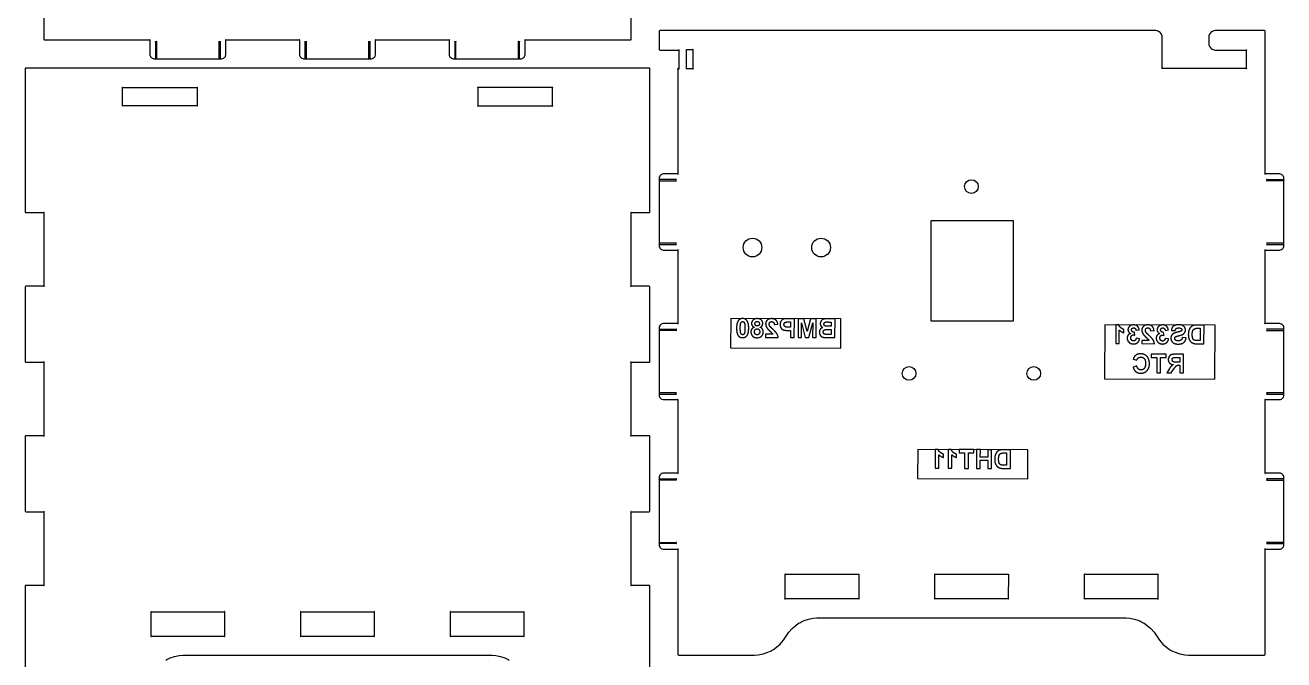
# Model space of a CAD drawing. Header units: millimetres. Extents: x 10 to 212, y 10 to 409.
# Drawn here: x 10 to 211.9, y 111 to 212.8 of the extents above; entities that cross this region are included whole.
import ezdxf

# ---------------------------------------------------------------- set-up
doc = ezdxf.new("R2010")
doc.units = ezdxf.units.MM
doc.layers.get('0').update_dxf_attribs({"linetype": 'CONTINUOUS'})

msp = doc.modelspace()

# ---------------------------------------------------------------- linework, layer by layer
for p, q in [((133.39, 165.67), (132.42, 165.67)), ((133.38, 162.67), (133.39, 165.67)), ((134.9, 165.66), (133.99, 165.67)), ((133.99, 165.67), (133.99, 162.67)), ((135.44, 163.62), (134.9, 165.66)), ((135.98, 165.66), (135.44, 163.62)), ((136.89, 165.66), (135.98, 165.66)), ((136.88, 162.66), (136.89, 165.66)), ((139.91, 165.65), (138.71, 165.65)), ((139.9, 162.65), (139.91, 165.65)), ((130.15, 164.74), (130.73, 164.8)), ((132.39, 163.8), (132.78, 163.8)), ((132.78, 164.31), (132.45, 164.31)), ((132.49, 165.16), (132.78, 165.16)), ((132.78, 165.16), (132.78, 164.31)), ((132.78, 163.8), (132.78, 162.67)), ((134.55, 162.66), (134.55, 165.03)), ((134.55, 165.03), (135.14, 162.66)), ((135.73, 162.66), (136.33, 165.02)), ((136.33, 165.02), (136.32, 162.66)), ((138.81, 163.96), (139.3, 163.96)), ((139.3, 164.46), (138.9, 164.46)), ((138.95, 165.15), (139.3, 165.15)), ((139.3, 165.15), (139.3, 164.46)), ((139.3, 163.96), (139.3, 163.16)), ((184.94, 164.7), (184.93, 161.69)), ((185.41, 164.7), (184.94, 164.7)), ((185.51, 161.69), (185.51, 163.85)), ((186.26, 163.41), (186.26, 163.94)), ((188.19, 163.82), (188.72, 163.91)), ((190.5, 163.74), (191.08, 163.8)), ((192.85, 163.81), (193.38, 163.89)), ((193.87, 163.81), (194.48, 163.78)), ((199.1, 164.65), (197.99, 164.65)), ((198.22, 164.15), (198.5, 164.15)), ((198.5, 164.15), (198.49, 162.16)), ((199.09, 161.65), (199.1, 164.65)), ((128.78, 163.21), (128.77, 162.68)), ((128.77, 162.68), (130.79, 162.67)), ((129.92, 163.21), (128.78, 163.21)), ((132.78, 162.67), (133.38, 162.67)), ((133.99, 162.67), (134.55, 162.66)), ((135.14, 162.66), (135.73, 162.66)), ((136.32, 162.66), (136.88, 162.66)), ((139.3, 163.16), (138.73, 163.16)), ((138.88, 162.65), (139.9, 162.65)), ((184.93, 161.69), (185.51, 161.69)), ((188.02, 163.03), (187.96, 163.5)), ((188.76, 162.47), (188.2, 162.54)), ((189.13, 162.21), (189.12, 161.68)), ((189.12, 161.68), (191.14, 161.67)), ((190.27, 162.21), (189.13, 162.21)), ((192.68, 163.02), (192.62, 163.49)), ((193.42, 162.46), (192.86, 162.53)), ((196.22, 162.63), (195.63, 162.69)), ((197.95, 161.65), (199.09, 161.65)), ((198.49, 162.16), (198.04, 162.16)), ((193.01, 159.98), (190.63, 159.99)), ((190.63, 159.99), (190.63, 159.48)), ((193.01, 159.48), (193.01, 159.98)), ((195.82, 159.98), (194.55, 159.98)), ((195.81, 156.98), (195.82, 159.98)), ((188.31, 158.1), (187.72, 157.91)), ((187.74, 159.17), (188.33, 159.03)), ((190.63, 159.48), (191.51, 159.48)), ((191.51, 159.48), (191.51, 156.99)), ((192.11, 156.99), (192.12, 159.48)), ((192.12, 159.48), (193.01, 159.48)), ((193.48, 157.57), (193.12, 156.98)), ((193.84, 156.98), (194.28, 157.63)), ((194.74, 159.47), (195.21, 159.47)), ((195.21, 158.71), (194.76, 158.71)), ((195.09, 158.23), (195.21, 158.23)), ((195.21, 159.47), (195.21, 158.71)), ((195.21, 158.23), (195.21, 156.98)), ((191.51, 156.99), (192.11, 156.99)), ((193.12, 156.98), (193.84, 156.98)), ((195.21, 156.98), (195.81, 156.98)), ((155.98, 144.7), (155.97, 141.69)), ((156.45, 144.7), (155.98, 144.7)), ((156.55, 141.68), (156.55, 143.85)), ((157.3, 143.41), (157.3, 143.94)), ((158.08, 144.69), (158.07, 141.68)), ((158.55, 144.69), (158.08, 144.69)), ((158.65, 141.68), (158.65, 143.85)), ((159.4, 143.41), (159.4, 143.93)), ((162.2, 144.67), (159.82, 144.68)), ((159.82, 144.68), (159.82, 144.17)), ((159.82, 144.17), (160.7, 144.17)), ((160.7, 144.17), (160.7, 141.67)), ((161.3, 141.67), (161.31, 144.16)), ((161.31, 144.16), (162.2, 144.16)), ((162.2, 144.16), (162.2, 144.67)), ((162.61, 144.67), (162.6, 141.67)), ((163.22, 144.67), (162.61, 144.67)), ((163.21, 143.49), (163.22, 144.67)), ((164.4, 143.48), (163.21, 143.49)), ((165.01, 144.66), (164.4, 144.66)), ((164.4, 144.66), (164.4, 143.48)), ((165, 141.66), (165.01, 144.66)), ((168.04, 144.66), (166.93, 144.66)), ((167.16, 144.15), (167.43, 144.15)), ((167.43, 144.15), (167.43, 142.16)), ((168.03, 141.66), (168.04, 144.66)), ((155.97, 141.69), (156.55, 141.68)), ((158.07, 141.68), (158.65, 141.68)), ((160.7, 141.67), (161.3, 141.67)), ((162.6, 141.67), (163.21, 141.67)), ((163.21, 141.67), (163.21, 142.98)), ((163.21, 142.98), (164.4, 142.98)), ((164.4, 142.98), (164.4, 141.66)), ((164.4, 141.66), (165, 141.66)), ((166.89, 141.66), (168.03, 141.66)), ((167.43, 142.16), (166.98, 142.16))]:
    msp.add_line(p, q)
for points in [[(13, 227.4), (13, 210.5), (13, 210.48), (13.03, 210.43), (13.08, 210.4), (13.1, 210.4), (30, 210.4), (30.01, 210.4), (30.04, 210.41), (30.04, 210.44), (30.01, 210.44), (30, 210.41), (30, 210.4), (30, 208.1), (30, 208.06), (30.02, 207.92), (30.08, 207.78), (30.09, 207.75), (30.11, 207.72), (30.21, 207.61), (30.32, 207.51), (30.35, 207.49), (30.38, 207.48), (30.52, 207.43), (30.65, 207.4), (30.7, 207.4), (31, 207.4), (41.2, 207.4), (41.18, 207.4), (41.13, 207.43), (41.1, 207.48), (41.1, 207.5), (41.1, 210.2), (41.1, 210.19), (41.11, 210.15), (41.11, 210.15), (41.12, 210.15), (41.15, 210.12), (41.15, 210.11), (41.15, 210.11), (41.19, 210.1), (41.2, 210.1), (41.21, 210.1), (41.25, 210.11), (41.25, 210.11), (41.25, 210.12), (41.28, 210.15), (41.29, 210.15), (41.29, 210.15), (41.3, 210.19), (41.3, 210.2), (41.3, 207.5), (41.3, 207.48), (41.27, 207.43), (41.22, 207.4), (41.2, 207.4), (41.5, 207.4), (41.54, 207.4), (41.68, 207.43), (41.82, 207.48), (41.85, 207.49), (41.88, 207.51), (41.99, 207.61), (42.09, 207.72), (42.11, 207.75), (42.12, 207.78), (42.2, 208.02), (42.2, 208.1), (42.2, 210.4), (54, 210.4), (54, 210.41), (54.01, 210.44), (54.04, 210.44), (54.04, 210.41), (54.01, 210.4), (54, 210.4), (54, 208.1), (54, 208.06), (54.02, 207.92), (54.08, 207.78), (54.09, 207.75), (54.11, 207.72), (54.21, 207.61), (54.32, 207.51), (54.35, 207.49), (54.38, 207.48), (54.52, 207.43), (54.65, 207.4), (54.7, 207.4), (55, 207.4), (54.98, 207.4), (54.93, 207.43), (54.9, 207.48), (54.9, 207.5), (54.9, 210.2), (54.9, 210.19), (54.91, 210.15), (54.91, 210.15), (54.91, 210.15), (54.95, 210.12), (54.95, 210.11), (54.95, 210.11), (54.99, 210.1), (55, 210.1), (55.01, 210.1), (55.05, 210.11), (55.05, 210.11), (55.05, 210.12), (55.08, 210.15), (55.09, 210.15), (55.09, 210.15), (55.1, 210.19), (55.1, 210.2), (55.1, 207.5), (55.1, 207.48), (55.07, 207.43), (55.02, 207.4), (55, 207.4), (65.2, 207.4), (65.18, 207.4), (65.13, 207.43), (65.1, 207.48), (65.1, 207.5), (65.1, 210.2), (65.1, 210.19), (65.11, 210.15), (65.11, 210.15), (65.11, 210.15), (65.15, 210.12), (65.15, 210.11), (65.15, 210.11), (65.19, 210.1), (65.2, 210.1), (65.21, 210.1), (65.25, 210.11), (65.25, 210.11), (65.25, 210.12), (65.28, 210.15), (65.29, 210.15), (65.29, 210.15), (65.3, 210.19), (65.3, 210.2), (65.3, 207.5), (65.3, 207.48), (65.27, 207.43), (65.22, 207.4), (65.2, 207.4), (65.5, 207.4), (65.59, 207.4), (65.82, 207.48), (65.85, 207.49), (65.88, 207.51), (65.99, 207.61), (66.09, 207.72), (66.11, 207.75), (66.12, 207.78), (66.2, 208.02), (66.2, 208.1), (66.2, 210.4), (78, 210.4), (78, 210.41), (78.01, 210.44), (78.04, 210.44), (78.04, 210.41), (78.01, 210.4), (78, 210.4), (78, 208.1), (78, 208.06), (78.02, 207.92), (78.08, 207.78), (78.09, 207.75), (78.11, 207.72), (78.21, 207.61), (78.32, 207.51), (78.35, 207.49), (78.38, 207.48), (78.52, 207.43), (78.65, 207.4), (78.7, 207.4), (79, 207.4), (79.02, 207.4), (79.07, 207.43), (79.1, 207.48), (79.1, 207.5), (79.1, 210.2), (79.1, 210.19), (79.09, 210.15), (79.09, 210.15), (79.08, 210.15), (79.05, 210.12), (79.05, 210.11), (79.05, 210.11), (79.01, 210.1), (79, 210.1), (78.99, 210.1), (78.95, 210.11), (78.95, 210.11), (78.95, 210.12), (78.91, 210.15), (78.91, 210.15), (78.91, 210.15), (78.9, 210.19), (78.9, 210.2), (78.9, 207.5), (78.9, 207.48), (78.93, 207.43), (78.98, 207.4), (79, 207.4), (89.2, 207.4), (89.5, 207.4), (89.59, 207.4), (89.82, 207.48), (89.85, 207.49), (89.88, 207.51), (89.99, 207.61), (90.09, 207.72), (90.11, 207.75), (90.12, 207.78), (90.2, 208.02), (90.2, 208.1), (90.2, 210.4), (90.19, 210.4), (90.16, 210.41), (90.16, 210.44), (90.18, 210.44), (90.2, 210.41), (90.2, 210.4), (107.1, 210.4), (107.12, 210.4), (107.17, 210.43), (107.2, 210.48), (107.2, 210.5), (107.2, 227.4)], [(110.2, 105.8), (110.2, 122.8), (110.2, 122.82), (110.17, 122.87), (110.12, 122.9), (110.1, 122.9), (107.2, 122.9), (107.2, 134.7), (107.2, 134.71), (107.19, 134.74), (107.16, 134.74), (107.16, 134.72), (107.19, 134.7), (107.2, 134.7), (110.1, 134.7), (110.12, 134.7), (110.17, 134.73), (110.2, 134.78), (110.2, 134.8), (110.2, 146.8), (110.2, 146.82), (110.17, 146.87), (110.12, 146.9), (110.1, 146.9), (107.2, 146.9), (107.2, 146.89), (107.19, 146.86), (107.16, 146.86), (107.16, 146.89), (107.19, 146.9), (107.2, 146.9), (107.2, 158.7), (107.19, 158.7), (107.16, 158.72), (107.16, 158.74), (107.19, 158.74), (107.2, 158.71), (107.2, 158.7), (110.1, 158.7), (110.12, 158.7), (110.17, 158.73), (110.2, 158.78), (110.2, 158.8), (110.2, 170.8), (110.2, 170.82), (110.17, 170.87), (110.12, 170.9), (110.1, 170.9), (107.2, 170.9), (107.2, 170.89), (107.19, 170.86), (107.16, 170.86), (107.16, 170.89), (107.19, 170.9), (107.2, 170.9), (107.2, 182.7), (110.1, 182.7), (110.12, 182.7), (110.17, 182.73), (110.2, 182.78), (110.2, 182.8), (110.2, 199.8), (110.2, 205.8), (110.2, 205.82), (110.17, 205.87), (110.12, 205.9), (110.1, 205.9), (107.1, 205.9), (70.1, 205.9), (50.1, 205.9), (13.1, 205.9), (10.1, 205.9), (10.08, 205.9), (10.03, 205.87), (10, 205.82), (10, 205.8), (10, 199.8), (10, 182.8), (10, 182.78), (10.03, 182.73), (10.08, 182.7), (10.1, 182.7), (13, 182.7), (13, 182.71), (13.01, 182.74), (13.04, 182.74), (13.04, 182.72), (13.01, 182.7), (13, 182.7), (13, 170.9), (13.01, 170.9), (13.04, 170.89), (13.04, 170.86), (13.01, 170.86), (13, 170.89), (13, 170.9), (10.1, 170.9), (10.08, 170.9), (10.03, 170.87), (10, 170.82), (10, 170.8), (10, 158.8), (10, 158.78), (10.03, 158.73), (10.08, 158.7), (10.1, 158.7), (13, 158.7), (13, 146.9), (10.1, 146.9), (10.08, 146.9), (10.03, 146.87), (10, 146.82), (10, 146.8), (10, 134.8), (10, 134.78), (10.03, 134.73), (10.08, 134.7), (10.1, 134.7), (13, 134.7), (13, 134.71), (13.01, 134.74), (13.04, 134.74), (13.04, 134.72), (13.01, 134.7), (13, 134.7), (13, 122.9), (13.01, 122.9), (13.04, 122.89), (13.04, 122.86), (13.01, 122.86), (13, 122.89), (13, 122.9), (10.1, 122.9), (10.08, 122.9), (10.03, 122.87), (10, 122.82), (10, 122.8), (10, 105.8)], [(32.54, 110.91), (32.71, 111.01), (33.24, 111.25), (33.96, 111.5), (34.72, 111.65), (35.3, 111.7), (35.49, 111.7), (84.71, 111.7), (84.9, 111.7), (85.48, 111.65), (86.23, 111.5), (86.96, 111.25), (87.49, 111.01), (87.66, 110.91)]]:
    msp.add_lwpolyline(points)
for points in [[(31.1, 207.48), (31.1, 207.5), (31.1, 210.2), (31.1, 210.19), (31.09, 210.15), (31.09, 210.15), (31.08, 210.15), (31.05, 210.12), (31.05, 210.11), (31.05, 210.11), (31.01, 210.1), (31, 210.1), (30.99, 210.1), (30.95, 210.11), (30.95, 210.11), (30.95, 210.12), (30.91, 210.15), (30.91, 210.15), (30.91, 210.15), (30.9, 210.19), (30.9, 210.2), (30.9, 207.5), (30.9, 207.48), (30.93, 207.43), (30.98, 207.4), (31, 207.4), (31.02, 207.4), (31.07, 207.43)], [(42.16, 210.44), (42.16, 210.41), (42.19, 210.4), (42.2, 210.4), (42.2, 210.41), (42.18, 210.44)], [(66.18, 210.44), (66.16, 210.44), (66.16, 210.41), (66.19, 210.4), (66.2, 210.4), (66.2, 210.41)], [(89.3, 210.2), (89.3, 210.19), (89.29, 210.15), (89.29, 210.15), (89.28, 210.15), (89.25, 210.12), (89.25, 210.11), (89.25, 210.11), (89.21, 210.1), (89.2, 210.1), (89.19, 210.1), (89.15, 210.11), (89.15, 210.11), (89.15, 210.12), (89.11, 210.15), (89.11, 210.15), (89.11, 210.15), (89.1, 210.19), (89.1, 210.2), (89.1, 207.5), (89.1, 207.48), (89.13, 207.43), (89.18, 207.4), (89.2, 207.4), (89.22, 207.4), (89.27, 207.43), (89.3, 207.48), (89.3, 207.5)], [(127.6, 111.75), (128.38, 111.91), (129.13, 112.16), (129.68, 112.42), (129.85, 112.52), (130.02, 112.62), (130.51, 112.96), (131.11, 113.49), (131.64, 114.09), (131.98, 114.58), (132.08, 114.75), (132.18, 114.92), (132.51, 115.39), (133.02, 115.97), (133.6, 116.48), (134.07, 116.81), (134.24, 116.91), (134.41, 117.01), (134.94, 117.25), (135.66, 117.5), (136.42, 117.65), (137, 117.7), (137.19, 117.7), (186.41, 117.7), (186.6, 117.7), (187.18, 117.65), (187.93, 117.5), (188.66, 117.25), (189.19, 117.01), (189.36, 116.91), (189.52, 116.81), (190, 116.48), (190.58, 115.97), (191.09, 115.39), (191.42, 114.92), (191.52, 114.75), (191.62, 114.58), (191.96, 114.09), (192.49, 113.49), (193.09, 112.96), (193.58, 112.62), (193.75, 112.52), (193.92, 112.42), (194.47, 112.16), (195.22, 111.91), (196, 111.75), (196.6, 111.7), (196.8, 111.7), (208.8, 111.7), (208.82, 111.7), (208.87, 111.73), (208.9, 111.78), (208.9, 111.8), (208.9, 128.7), (208.9, 128.71), (208.88, 128.74), (208.86, 128.74), (208.86, 128.72), (208.89, 128.7), (208.9, 128.7), (211.2, 128.7), (211.24, 128.7), (211.38, 128.72), (211.52, 128.78), (211.55, 128.79), (211.58, 128.81), (211.69, 128.91), (211.79, 129.02), (211.81, 129.05), (211.82, 129.08), (211.9, 129.32), (211.9, 129.4), (211.9, 129.7), (211.9, 139.9), (211.9, 140.2), (211.9, 140.25), (211.88, 140.38), (211.82, 140.52), (211.81, 140.55), (211.79, 140.58), (211.69, 140.69), (211.58, 140.79), (211.55, 140.81), (211.52, 140.82), (211.38, 140.88), (211.24, 140.9), (211.2, 140.9), (208.9, 140.9), (208.89, 140.9), (208.86, 140.89), (208.86, 140.86), (208.88, 140.86), (208.9, 140.89), (208.9, 140.9), (208.9, 152.7), (208.89, 152.7), (208.86, 152.72), (208.86, 152.74), (208.88, 152.74), (208.9, 152.71), (208.9, 152.7), (211.2, 152.7), (211.24, 152.7), (211.38, 152.73), (211.52, 152.78), (211.55, 152.79), (211.58, 152.81), (211.69, 152.91), (211.79, 153.02), (211.81, 153.05), (211.82, 153.08), (211.9, 153.32), (211.9, 153.4), (211.9, 153.7), (211.9, 153.72), (211.87, 153.77), (211.82, 153.8), (211.8, 153.8), (209.1, 153.8), (209.11, 153.8), (209.15, 153.79), (209.15, 153.79), (209.15, 153.78), (209.18, 153.75), (209.19, 153.75), (209.19, 153.75), (209.2, 153.71), (209.2, 153.7), (209.2, 153.69), (209.19, 153.65), (209.19, 153.65), (209.18, 153.65), (209.15, 153.62), (209.15, 153.61), (209.15, 153.61), (209.11, 153.6), (209.1, 153.6), (211.8, 153.6), (211.82, 153.6), (211.87, 153.63), (211.9, 153.68), (211.9, 153.7), (211.9, 163.9), (211.9, 164.2), (211.9, 164.25), (211.88, 164.38), (211.82, 164.52), (211.81, 164.55), (211.79, 164.58), (211.69, 164.69), (211.58, 164.79), (211.55, 164.81), (211.52, 164.82), (211.38, 164.88), (211.24, 164.9), (211.2, 164.9), (208.9, 164.9), (208.9, 164.89), (208.88, 164.86), (208.86, 164.86), (208.86, 164.89), (208.89, 164.9), (208.9, 164.9), (208.9, 176.7), (208.9, 176.71), (208.88, 176.74), (208.86, 176.74), (208.86, 176.72), (208.89, 176.7), (208.9, 176.7), (211.2, 176.7), (211.24, 176.7), (211.38, 176.72), (211.52, 176.78), (211.55, 176.79), (211.58, 176.81), (211.69, 176.91), (211.79, 177.02), (211.81, 177.05), (211.82, 177.08), (211.88, 177.22), (211.9, 177.36), (211.9, 177.4), (211.9, 177.7), (211.9, 187.9), (211.9, 187.88), (211.87, 187.83), (211.82, 187.8), (211.8, 187.8), (209.1, 187.8), (209.11, 187.8), (209.15, 187.81), (209.15, 187.81), (209.15, 187.82), (209.18, 187.85), (209.19, 187.85), (209.19, 187.85), (209.2, 187.89), (209.2, 187.9), (209.2, 187.91), (209.19, 187.95), (209.19, 187.95), (209.18, 187.96), (209.15, 187.99), (209.15, 187.99), (209.15, 187.99), (209.11, 188), (209.1, 188), (211.8, 188), (211.82, 188), (211.87, 187.97), (211.9, 187.92), (211.9, 187.9), (211.9, 188.2), (211.9, 188.25), (211.88, 188.38), (211.82, 188.52), (211.81, 188.55), (211.79, 188.58), (211.69, 188.69), (211.58, 188.79), (211.55, 188.81), (211.52, 188.82), (211.38, 188.88), (211.24, 188.9), (211.2, 188.9), (208.9, 188.9), (208.89, 188.9), (208.86, 188.89), (208.86, 188.86), (208.88, 188.86), (208.9, 188.89), (208.9, 188.9), (208.9, 205.8), (208.9, 211.8), (208.9, 211.82), (208.87, 211.87), (208.82, 211.9), (208.8, 211.9), (200.95, 211.9), (200.88, 211.9), (200.67, 211.86), (200.44, 211.78), (200.4, 211.75), (200.36, 211.73), (200.17, 211.58), (200.02, 211.39), (200, 211.35), (199.97, 211.31), (199.89, 211.09), (199.85, 210.87), (199.85, 210.8), (199.85, 209.88), (199.85, 209.81), (199.89, 209.59), (199.97, 209.37), (200, 209.33), (200.02, 209.28), (200.17, 209.1), (200.36, 208.95), (200.4, 208.92), (200.44, 208.9), (200.67, 208.81), (200.88, 208.78), (200.95, 208.78), (205.85, 208.78), (205.85, 208.79), (205.86, 208.82), (205.89, 208.81), (205.89, 208.79), (205.86, 208.78), (205.85, 208.78), (205.85, 205.82), (205.86, 205.82), (205.89, 205.81), (205.89, 205.79), (205.86, 205.78), (205.85, 205.82), (205.85, 205.82), (192.4, 205.82), (192.39, 205.82), (192.36, 205.81), (192.36, 205.79), (192.39, 205.78), (192.4, 205.82), (192.4, 205.82), (192.4, 210.8), (192.4, 210.87), (192.36, 211.09), (192.28, 211.31), (192.25, 211.35), (192.23, 211.39), (192.08, 211.58), (191.89, 211.73), (191.85, 211.75), (191.81, 211.78), (191.58, 211.86), (191.37, 211.9), (191.3, 211.9), (111.8, 211.9), (111.78, 211.9), (111.73, 211.87), (111.7, 211.82), (111.7, 211.8), (111.7, 208.88), (111.7, 208.86), (111.73, 208.81), (111.78, 208.78), (111.8, 208.78), (114.85, 208.78), (114.85, 205.82), (114.85, 205.82), (114.86, 205.78), (114.89, 205.79), (114.89, 205.81), (114.86, 205.82), (114.85, 205.82), (114.8, 205.82), (114.78, 205.82), (114.73, 205.8), (114.7, 205.74), (114.7, 205.72), (114.7, 205.8), (114.7, 188.9), (112.4, 188.9), (112.31, 188.9), (112.08, 188.82), (112.05, 188.81), (112.02, 188.79), (111.91, 188.69), (111.81, 188.58), (111.79, 188.55), (111.78, 188.52), (111.72, 188.38), (111.7, 188.25), (111.7, 188.2), (111.7, 187.9), (111.7, 177.7), (111.7, 177.68), (111.73, 177.63), (111.78, 177.6), (111.8, 177.6), (114.5, 177.6), (114.49, 177.6), (114.45, 177.61), (114.45, 177.61), (114.45, 177.62), (114.41, 177.65), (114.41, 177.65), (114.41, 177.65), (114.4, 177.69), (114.4, 177.7), (114.4, 177.71), (114.41, 177.75), (114.41, 177.75), (114.41, 177.75), (114.45, 177.79), (114.45, 177.79), (114.45, 177.79), (114.49, 177.8), (114.5, 177.8), (111.8, 177.8), (111.78, 177.8), (111.73, 177.77), (111.7, 177.72), (111.7, 177.7), (111.7, 177.4), (111.7, 177.36), (111.72, 177.22), (111.78, 177.08), (111.79, 177.05), (111.81, 177.02), (111.91, 176.91), (112.02, 176.81), (112.05, 176.79), (112.08, 176.78), (112.32, 176.7), (112.4, 176.7), (114.7, 176.7), (114.71, 176.7), (114.74, 176.72), (114.74, 176.74), (114.71, 176.74), (114.7, 176.71), (114.7, 176.7), (114.7, 164.9), (114.7, 164.89), (114.71, 164.86), (114.74, 164.86), (114.74, 164.89), (114.71, 164.9), (114.7, 164.9), (112.4, 164.9), (112.31, 164.9), (112.08, 164.82), (112.05, 164.81), (112.02, 164.79), (111.91, 164.69), (111.81, 164.58), (111.79, 164.55), (111.78, 164.52), (111.72, 164.38), (111.7, 164.25), (111.7, 164.2), (111.7, 163.9), (111.7, 163.92), (111.73, 163.97), (111.78, 164), (111.8, 164), (114.5, 164), (114.49, 164), (114.45, 163.99), (114.45, 163.99), (114.45, 163.99), (114.41, 163.95), (114.41, 163.95), (114.41, 163.95), (114.4, 163.91), (114.4, 163.9), (114.4, 163.89), (114.41, 163.85), (114.41, 163.85), (114.41, 163.85), (114.45, 163.82), (114.45, 163.81), (114.45, 163.81), (114.49, 163.8), (114.5, 163.8), (111.8, 163.8), (111.78, 163.8), (111.73, 163.83), (111.7, 163.88), (111.7, 163.9), (111.7, 153.7), (111.7, 153.68), (111.73, 153.63), (111.78, 153.6), (111.8, 153.6), (114.5, 153.6), (114.49, 153.6), (114.45, 153.61), (114.45, 153.61), (114.45, 153.62), (114.41, 153.65), (114.41, 153.65), (114.41, 153.65), (114.4, 153.69), (114.4, 153.7), (114.4, 153.71), (114.41, 153.75), (114.41, 153.75), (114.41, 153.75), (114.45, 153.78), (114.45, 153.79), (114.45, 153.79), (114.49, 153.8), (114.5, 153.8), (111.8, 153.8), (111.78, 153.8), (111.73, 153.77), (111.7, 153.72), (111.7, 153.7), (111.7, 153.4), (111.7, 153.36), (111.72, 153.22), (111.78, 153.08), (111.79, 153.05), (111.81, 153.02), (111.91, 152.91), (112.02, 152.81), (112.05, 152.79), (112.08, 152.78), (112.32, 152.7), (112.4, 152.7), (114.7, 152.7), (114.71, 152.7), (114.74, 152.72), (114.74, 152.74), (114.71, 152.74), (114.7, 152.71), (114.7, 152.7), (114.7, 140.9), (112.4, 140.9), (112.31, 140.9), (112.08, 140.82), (112.05, 140.81), (112.02, 140.79), (111.91, 140.69), (111.81, 140.58), (111.79, 140.55), (111.78, 140.52), (111.72, 140.38), (111.7, 140.25), (111.7, 140.2), (111.7, 139.9), (111.7, 139.92), (111.73, 139.97), (111.78, 140), (111.8, 140), (114.5, 140), (114.49, 140), (114.45, 139.99), (114.45, 139.99), (114.45, 139.99), (114.41, 139.96), (114.41, 139.95), (114.41, 139.95), (114.4, 139.91), (114.4, 139.9), (114.4, 139.89), (114.41, 139.85), (114.41, 139.85), (114.41, 139.85), (114.45, 139.82), (114.45, 139.81), (114.45, 139.81), (114.49, 139.8), (114.5, 139.8), (111.8, 139.8), (111.78, 139.8), (111.73, 139.83), (111.7, 139.88), (111.7, 139.9), (111.7, 129.7), (111.7, 129.72), (111.73, 129.77), (111.78, 129.8), (111.8, 129.8), (114.5, 129.8), (114.49, 129.8), (114.45, 129.79), (114.45, 129.79), (114.45, 129.78), (114.41, 129.75), (114.41, 129.75), (114.41, 129.75), (114.4, 129.71), (114.4, 129.7), (114.4, 129.69), (114.41, 129.65), (114.41, 129.65), (114.41, 129.65), (114.45, 129.62), (114.45, 129.61), (114.45, 129.61), (114.49, 129.6), (114.5, 129.6), (111.8, 129.6), (111.78, 129.6), (111.73, 129.63), (111.7, 129.68), (111.7, 129.7), (111.7, 129.4), (111.7, 129.36), (111.72, 129.22), (111.78, 129.08), (111.79, 129.05), (111.81, 129.02), (111.91, 128.91), (112.02, 128.81), (112.05, 128.79), (112.08, 128.78), (112.32, 128.7), (112.4, 128.7), (114.7, 128.7), (114.7, 128.71), (114.71, 128.74), (114.74, 128.74), (114.74, 128.72), (114.71, 128.7), (114.7, 128.7), (114.7, 111.8), (114.7, 111.78), (114.73, 111.73), (114.78, 111.7), (114.8, 111.7), (126.8, 111.7), (127, 111.7)], [(114.85, 208.78), (114.86, 208.78), (114.89, 208.79), (114.89, 208.81), (114.86, 208.82), (114.85, 208.79)], [(116.09, 208.85), (116.1, 208.85), (116.1, 208.86), (116.08, 208.89), (116.06, 208.89), (116.06, 208.87)], [(116.1, 208.85), (116.6, 208.85), (117.1, 208.85), (117.1, 205.75), (116.1, 205.75)], [(117.11, 208.85), (117.14, 208.87), (117.14, 208.89), (117.11, 208.89), (117.1, 208.86), (117.1, 208.85)], [(116.08, 205.71), (116.1, 205.74), (116.1, 205.75), (116.09, 205.75), (116.06, 205.74), (116.06, 205.71)], [(117.11, 205.71), (117.14, 205.71), (117.14, 205.74), (117.11, 205.75), (117.1, 205.75), (117.1, 205.74)], [(25.62, 199.83), (25.62, 202.78), (25.61, 202.78), (25.58, 202.79), (25.59, 202.81), (25.61, 202.82), (25.62, 202.79), (25.62, 202.78), (31.6, 202.78), (37.58, 202.78), (37.58, 199.83)], [(37.58, 202.78), (37.58, 202.78), (37.62, 202.79), (37.61, 202.81), (37.59, 202.82), (37.58, 202.79)], [(82.63, 199.81), (82.63, 199.83), (94.57, 199.83), (94.57, 199.81), (94.59, 199.78), (94.61, 199.79), (94.62, 199.81), (94.58, 199.83), (94.57, 199.83), (94.57, 202.78), (88.6, 202.78), (82.63, 202.78), (82.63, 202.79), (82.61, 202.82), (82.59, 202.81), (82.58, 202.79), (82.61, 202.78), (82.63, 202.78), (82.63, 199.83), (82.61, 199.83), (82.58, 199.81), (82.59, 199.79), (82.61, 199.78)], [(94.59, 202.82), (94.57, 202.79), (94.57, 202.78), (94.58, 202.78), (94.62, 202.79), (94.61, 202.81)], [(25.62, 199.83), (25.61, 199.83), (25.58, 199.81), (25.59, 199.79), (25.61, 199.78), (25.62, 199.81)], [(37.58, 199.83), (37.58, 199.81), (37.59, 199.78), (37.61, 199.79), (37.62, 199.81), (37.58, 199.83)], [(114.41, 187.85), (114.41, 187.85), (114.4, 187.89), (114.4, 187.9), (114.4, 187.91), (114.41, 187.95), (114.41, 187.95), (114.41, 187.96), (114.45, 187.99), (114.45, 187.99), (114.45, 187.99), (114.49, 188), (114.5, 188), (111.8, 188), (111.78, 188), (111.73, 187.97), (111.7, 187.92), (111.7, 187.9), (111.7, 187.88), (111.73, 187.83), (111.78, 187.8), (111.8, 187.8), (114.5, 187.8), (114.49, 187.8), (114.45, 187.81), (114.45, 187.81), (114.45, 187.82), (114.41, 187.85)], [(114.71, 188.86), (114.74, 188.86), (114.74, 188.89), (114.71, 188.9), (114.7, 188.9), (114.7, 188.89)], [(107.19, 182.7), (107.2, 182.7), (107.2, 182.71), (107.19, 182.74), (107.16, 182.74), (107.16, 182.72)], [(155.34, 165.27), (155.34, 181.43), (168.47, 181.43), (168.47, 165.27)], [(209.15, 177.61), (209.11, 177.6), (209.1, 177.6), (211.8, 177.6), (211.82, 177.6), (211.87, 177.63), (211.9, 177.68), (211.9, 177.7), (211.9, 177.72), (211.87, 177.77), (211.82, 177.8), (211.8, 177.8), (209.1, 177.8), (209.11, 177.8), (209.15, 177.79), (209.15, 177.79), (209.15, 177.79), (209.18, 177.75), (209.19, 177.75), (209.19, 177.75), (209.2, 177.71), (209.2, 177.7), (209.2, 177.69), (209.19, 177.65), (209.19, 177.65), (209.18, 177.65), (209.15, 177.62), (209.15, 177.61)], [(123.16, 161.02), (140.84, 160.98), (140.85, 165.65), (123.18, 165.69)], [(183.16, 156.02), (200.84, 155.98), (200.86, 164.65), (183.19, 164.69)], [(209.1, 164), (209.11, 164), (209.15, 163.99), (209.15, 163.99), (209.15, 163.99), (209.18, 163.95), (209.19, 163.95), (209.19, 163.95), (209.2, 163.91), (209.2, 163.9), (209.2, 163.89), (209.19, 163.85), (209.19, 163.85), (209.18, 163.85), (209.15, 163.82), (209.15, 163.81), (209.15, 163.81), (209.11, 163.8), (209.1, 163.8), (211.8, 163.8), (211.82, 163.8), (211.87, 163.83), (211.9, 163.88), (211.9, 163.9), (211.9, 163.92), (211.87, 163.97), (211.82, 164), (211.8, 164)], [(13, 158.7), (13.01, 158.7), (13.04, 158.72), (13.04, 158.74), (13.01, 158.74), (13, 158.71)], [(13, 146.89), (13.01, 146.86), (13.04, 146.86), (13.04, 146.89), (13.01, 146.9), (13, 146.9)], [(153.16, 140.02), (170.84, 139.98), (170.85, 144.65), (153.18, 144.69)], [(114.7, 140.89), (114.71, 140.86), (114.74, 140.86), (114.74, 140.89), (114.71, 140.9), (114.7, 140.9)], [(211.87, 139.97), (211.82, 140), (211.8, 140), (209.1, 140), (209.11, 140), (209.15, 139.99), (209.15, 139.99), (209.15, 139.99), (209.18, 139.96), (209.19, 139.95), (209.19, 139.95), (209.2, 139.91), (209.2, 139.9), (209.2, 139.89), (209.19, 139.85), (209.19, 139.85), (209.18, 139.85), (209.15, 139.82), (209.15, 139.81), (209.15, 139.81), (209.11, 139.8), (209.1, 139.8), (211.8, 139.8), (211.82, 139.8), (211.87, 139.83), (211.9, 139.88), (211.9, 139.9), (211.9, 139.92)], [(211.87, 129.77), (211.82, 129.8), (211.8, 129.8), (209.1, 129.8), (209.11, 129.8), (209.15, 129.79), (209.15, 129.79), (209.15, 129.78), (209.18, 129.75), (209.19, 129.75), (209.19, 129.75), (209.2, 129.71), (209.2, 129.7), (209.2, 129.69), (209.19, 129.65), (209.19, 129.65), (209.18, 129.65), (209.15, 129.62), (209.15, 129.61), (209.15, 129.61), (209.11, 129.6), (209.1, 129.6), (211.8, 129.6), (211.82, 129.6), (211.87, 129.63), (211.9, 129.68), (211.9, 129.7), (211.9, 129.72)], [(137.8, 120.73), (131.9, 120.73), (131.9, 120.72), (131.88, 120.69), (131.86, 120.69), (131.86, 120.71), (131.89, 120.73), (131.9, 120.73), (131.91, 124.67), (143.71, 124.67), (143.7, 120.73)], [(131.87, 124.69), (131.9, 124.67), (131.91, 124.67), (131.91, 124.69), (131.9, 124.72), (131.87, 124.71)], [(143.72, 124.67), (143.75, 124.69), (143.75, 124.71), (143.72, 124.72), (143.71, 124.69), (143.71, 124.67)], [(155.9, 120.73), (155.91, 124.67), (155.91, 124.69), (155.9, 124.72), (155.87, 124.71), (155.87, 124.69), (155.9, 124.67), (155.91, 124.67), (167.71, 124.67), (167.7, 120.73), (167.7, 120.72), (167.71, 120.69), (167.74, 120.69), (167.74, 120.71), (167.71, 120.73), (167.7, 120.73), (161.8, 120.73)], [(167.71, 124.67), (167.72, 124.67), (167.75, 124.69), (167.75, 124.71), (167.72, 124.72), (167.71, 124.69)], [(179.91, 124.67), (179.91, 124.69), (179.9, 124.72), (179.87, 124.71), (179.87, 124.69), (179.9, 124.67)], [(185.8, 120.73), (179.9, 120.73), (179.91, 124.67), (191.71, 124.67), (191.71, 124.69), (191.72, 124.72), (191.75, 124.71), (191.75, 124.69), (191.72, 124.67), (191.71, 124.67), (191.7, 120.73)], [(107.2, 122.89), (107.2, 122.9), (107.19, 122.9), (107.16, 122.89), (107.16, 122.86), (107.19, 122.86)], [(143.71, 120.69), (143.74, 120.69), (143.74, 120.71), (143.71, 120.73), (143.7, 120.73), (143.7, 120.72)], [(155.89, 120.73), (155.86, 120.71), (155.86, 120.69), (155.88, 120.69), (155.9, 120.72), (155.9, 120.73)], [(179.88, 120.69), (179.9, 120.72), (179.9, 120.73), (179.89, 120.73), (179.86, 120.71), (179.86, 120.69)], [(191.71, 120.69), (191.74, 120.69), (191.74, 120.71), (191.71, 120.73), (191.7, 120.73), (191.7, 120.72)], [(36.1, 114.72), (30.2, 114.72), (30.2, 118.67), (30.19, 118.67), (30.16, 118.69), (30.16, 118.71), (30.18, 118.72), (30.2, 118.69), (30.2, 118.67), (42.01, 118.67), (42.04, 118.69), (42.04, 118.71), (42.01, 118.72), (42, 118.69), (42, 118.62), (42, 114.72)], [(54.2, 118.67), (54.2, 118.69), (54.18, 118.72), (54.16, 118.71), (54.16, 118.69), (54.19, 118.67)], [(54.16, 114.71), (54.16, 114.69), (54.18, 114.68), (54.2, 114.72), (54.2, 114.72), (54.2, 118.67), (66, 118.67), (66, 114.72), (66, 114.72), (66.01, 114.68), (66.04, 114.69), (66.04, 114.71), (66.01, 114.72), (66, 114.72), (60.1, 114.72), (54.2, 114.72), (54.19, 114.72)], [(66, 118.67), (66.01, 118.67), (66.04, 118.69), (66.04, 118.71), (66.01, 118.72), (66, 118.69)], [(78.19, 118.67), (78.2, 118.67), (78.2, 118.69), (78.18, 118.72), (78.16, 118.71), (78.16, 118.69)], [(78.2, 114.72), (78.2, 118.67), (90, 118.67), (90, 118.69), (90.01, 118.72), (90.04, 118.71), (90.04, 118.69), (90.01, 118.67), (90, 118.67), (90, 114.72), (84.1, 114.72)], [(30.2, 114.72), (30.2, 114.72), (30.19, 114.72), (30.16, 114.71), (30.16, 114.69), (30.18, 114.68)], [(42.01, 114.72), (42, 114.72), (42, 114.72), (42.01, 114.68), (42.04, 114.69), (42.04, 114.71)], [(78.18, 114.68), (78.2, 114.72), (78.2, 114.72), (78.19, 114.72), (78.16, 114.71), (78.16, 114.69)], [(90, 114.72), (90, 114.72), (90.01, 114.68), (90.04, 114.69), (90.04, 114.71), (90.01, 114.72)]]:
    msp.add_lwpolyline(points, close=True)
for centre, radius in [((161.78, 186.88), 1.1), ((126.67, 177.1), 1.5), ((137.67, 177.1), 1.5), ((151.78, 156.9), 1.1), ((171.78, 156.9), 1.1)]:
    msp.add_circle(centre, radius)
for points in [[(125.09, 165.7), (124.65, 165.7), (124.41, 165.39)], [(125.77, 165.39), (125.53, 165.7), (125.09, 165.7)], [(127.42, 165.69), (127, 165.7), (126.76, 165.48)], [(128.09, 165.47), (127.86, 165.69), (127.42, 165.69)], [(129.73, 165.69), (129.29, 165.69), (129.03, 165.45)], [(130.41, 165.48), (130.14, 165.69), (129.73, 165.69)], [(131.7, 165.63), (131.44, 165.56), (131.27, 165.33)], [(132.42, 165.67), (131.87, 165.67), (131.7, 165.63)], [(138.18, 165.63), (138, 165.6), (137.86, 165.5)], [(138.71, 165.65), (138.35, 165.65), (138.18, 165.63)], [(124.41, 165.39), (124.11, 165.02), (124.11, 164.17)], [(124.11, 164.17), (124.11, 163.32), (124.4, 162.94)], [(124.71, 164.17), (124.71, 164.7), (124.77, 164.89)], [(124.77, 163.42), (124.71, 163.64), (124.71, 164.17)], [(124.77, 164.89), (124.82, 165.09), (124.9, 165.16)], [(124.9, 165.16), (124.98, 165.22), (125.09, 165.22)], [(125.09, 165.22), (125.19, 165.22), (125.27, 165.16)], [(125.27, 165.16), (125.36, 165.09), (125.4, 164.92)], [(125.4, 164.92), (125.46, 164.69), (125.46, 164.17)], [(125.46, 164.17), (125.46, 163.64), (125.4, 163.44)], [(126.06, 164.17), (126.06, 165.02), (125.77, 165.39)], [(125.79, 162.97), (126.06, 163.31), (126.06, 164.17)], [(126.55, 164.01), (126.42, 163.82), (126.42, 163.57)], [(126.42, 163.57), (126.42, 163.15), (126.69, 162.89)], [(126.76, 165.48), (126.52, 165.26), (126.52, 164.92)], [(126.52, 164.92), (126.52, 164.71), (126.63, 164.55)], [(126.93, 164.3), (126.68, 164.2), (126.55, 164.01)], [(126.63, 164.55), (126.74, 164.39), (126.93, 164.3)], [(126.99, 163.59), (126.99, 163.8), (127.11, 163.93)], [(127.11, 163.22), (126.99, 163.35), (126.99, 163.59)], [(127.06, 164.88), (127.06, 165.04), (127.16, 165.14)], [(127.16, 164.61), (127.06, 164.71), (127.06, 164.88)], [(127.11, 163.93), (127.23, 164.06), (127.41, 164.05)], [(127.16, 165.14), (127.26, 165.24), (127.42, 165.24)], [(127.42, 164.52), (127.26, 164.52), (127.16, 164.61)], [(127.41, 164.05), (127.62, 164.05), (127.73, 163.91)], [(127.42, 165.24), (127.58, 165.24), (127.68, 165.14)], [(127.68, 164.61), (127.58, 164.51), (127.42, 164.52)], [(127.68, 165.14), (127.78, 165.04), (127.78, 164.88)], [(127.78, 164.88), (127.78, 164.71), (127.68, 164.61)], [(127.83, 163.59), (127.83, 163.36), (127.71, 163.22)], [(127.73, 163.91), (127.83, 163.76), (127.83, 163.59)], [(127.9, 164.3), (128.12, 164.39), (128.22, 164.56)], [(128.28, 163.98), (128.16, 164.19), (127.9, 164.3)], [(128.32, 164.92), (128.32, 165.25), (128.09, 165.47)], [(128.22, 164.56), (128.32, 164.72), (128.32, 164.92)], [(128.4, 163.54), (128.4, 163.78), (128.28, 163.98)], [(129.03, 165.45), (128.78, 165.21), (128.78, 164.86)], [(128.78, 164.86), (128.78, 164.65), (128.85, 164.47)], [(128.85, 164.47), (128.92, 164.29), (129.08, 164.09)], [(129.08, 164.09), (129.18, 163.95), (129.46, 163.7)], [(129.36, 164.81), (129.36, 165.01), (129.46, 165.11)], [(129.47, 164.46), (129.36, 164.64), (129.36, 164.81)], [(129.46, 165.11), (129.56, 165.21), (129.75, 165.21)], [(129.46, 163.7), (129.73, 163.45), (129.8, 163.37)], [(129.95, 163.97), (129.56, 164.33), (129.47, 164.46)], [(129.75, 165.21), (129.93, 165.21), (130.03, 165.1)], [(130.59, 163.25), (130.43, 163.52), (129.95, 163.97)], [(130.03, 165.1), (130.14, 164.99), (130.15, 164.74)], [(130.73, 164.8), (130.68, 165.27), (130.41, 165.48)], [(131.27, 165.33), (131.09, 165.11), (131.09, 164.75)], [(131.09, 164.75), (131.09, 164.47), (131.19, 164.28)], [(131.19, 164.28), (131.29, 164.1), (131.44, 163.99)], [(131.44, 163.99), (131.6, 163.88), (131.76, 163.85)], [(131.72, 164.74), (131.72, 164.9), (131.81, 165.01)], [(131.78, 164.51), (131.72, 164.61), (131.72, 164.74)], [(131.76, 163.85), (131.98, 163.8), (132.39, 163.8)], [(131.97, 164.36), (131.85, 164.41), (131.78, 164.51)], [(131.81, 165.01), (131.91, 165.12), (132.06, 165.14)], [(132.45, 164.31), (132.09, 164.31), (131.97, 164.36)], [(132.06, 165.14), (132.16, 165.16), (132.49, 165.16)], [(137.54, 163.98), (137.39, 163.79), (137.39, 163.53)], [(137.63, 165.25), (137.54, 165.1), (137.54, 164.9)], [(137.54, 164.9), (137.54, 164.69), (137.65, 164.51)], [(137.96, 164.25), (137.69, 164.17), (137.54, 163.98)], [(137.86, 165.5), (137.73, 165.41), (137.63, 165.25)], [(137.65, 164.51), (137.77, 164.34), (137.96, 164.25)], [(138.02, 163.55), (138.02, 163.69), (138.08, 163.78)], [(138.1, 163.3), (138.02, 163.39), (138.02, 163.55)], [(138.08, 163.78), (138.15, 163.88), (138.27, 163.92)], [(138.13, 164.81), (138.13, 164.95), (138.21, 165.04)], [(138.22, 164.58), (138.13, 164.67), (138.13, 164.81)], [(138.21, 165.04), (138.28, 165.13), (138.43, 165.15)], [(138.46, 164.47), (138.31, 164.49), (138.22, 164.58)], [(138.27, 163.92), (138.4, 163.96), (138.81, 163.96)], [(138.43, 165.15), (138.52, 165.16), (138.95, 165.15)], [(138.9, 164.46), (138.55, 164.46), (138.46, 164.47)], [(185.77, 164.22), (185.51, 164.42), (185.41, 164.7)], [(185.51, 163.85), (185.83, 163.56), (186.26, 163.41)], [(186.26, 163.94), (186.03, 164.01), (185.77, 164.22)], [(187.12, 164.42), (186.9, 164.2), (186.9, 163.92)], [(186.9, 163.92), (186.9, 163.53), (187.33, 163.29)], [(187.8, 164.69), (187.37, 164.69), (187.12, 164.42)], [(187.48, 163.89), (187.48, 164.04), (187.57, 164.13)], [(187.6, 163.6), (187.48, 163.71), (187.48, 163.89)], [(187.57, 164.13), (187.66, 164.22), (187.81, 164.22)], [(187.96, 163.5), (187.73, 163.49), (187.6, 163.6)], [(188.24, 164.6), (188.04, 164.69), (187.8, 164.69)], [(187.81, 164.22), (187.96, 164.22), (188.06, 164.12)], [(188.06, 164.12), (188.17, 164.01), (188.19, 163.82)], [(188.55, 164.34), (188.44, 164.5), (188.24, 164.6)], [(188.72, 163.91), (188.66, 164.18), (188.55, 164.34)], [(189.39, 164.45), (189.13, 164.21), (189.13, 163.85)], [(189.13, 163.85), (189.13, 163.65), (189.2, 163.47)], [(190.08, 164.69), (189.64, 164.69), (189.39, 164.45)], [(189.71, 163.81), (189.71, 164), (189.81, 164.11)], [(189.82, 163.46), (189.71, 163.64), (189.71, 163.81)], [(189.81, 164.11), (189.91, 164.21), (190.1, 164.21)], [(190.76, 164.48), (190.49, 164.69), (190.08, 164.69)], [(190.1, 164.21), (190.28, 164.21), (190.38, 164.1)], [(190.38, 164.1), (190.49, 163.99), (190.5, 163.74)], [(191.08, 163.8), (191.03, 164.27), (190.76, 164.48)], [(191.78, 164.41), (191.57, 164.19), (191.57, 163.91)], [(191.57, 163.91), (191.56, 163.52), (192, 163.28)], [(192.46, 164.68), (192.03, 164.68), (191.78, 164.41)], [(192.14, 163.88), (192.14, 164.03), (192.23, 164.12)], [(192.26, 163.59), (192.14, 163.7), (192.14, 163.88)], [(192.23, 164.12), (192.32, 164.21), (192.47, 164.21)], [(192.62, 163.49), (192.39, 163.48), (192.26, 163.59)], [(192.9, 164.59), (192.71, 164.68), (192.46, 164.68)], [(192.47, 164.21), (192.62, 164.21), (192.72, 164.1)], [(192.72, 164.1), (192.83, 164), (192.85, 163.81)], [(193.21, 164.33), (193.1, 164.49), (192.9, 164.59)], [(193.38, 163.89), (193.33, 164.17), (193.21, 164.33)], [(194.17, 164.47), (193.89, 164.22), (193.87, 163.81)], [(195.02, 164.71), (194.46, 164.71), (194.17, 164.47)], [(194.48, 163.78), (194.52, 164.01), (194.64, 164.11)], [(194.64, 164.11), (194.77, 164.21), (195.03, 164.21)], [(195.45, 163.73), (195.33, 163.64), (194.89, 163.53)], [(195.61, 164.61), (195.37, 164.71), (195.02, 164.71)], [(195.03, 164.21), (195.29, 164.21), (195.44, 164.1)], [(195.44, 164.1), (195.54, 164.03), (195.54, 163.92)], [(195.54, 163.92), (195.54, 163.81), (195.45, 163.73)], [(195.99, 164.3), (195.86, 164.5), (195.61, 164.61)], [(195.84, 163.27), (196.12, 163.52), (196.12, 163.87)], [(196.12, 163.87), (196.12, 164.1), (195.99, 164.3)], [(196.68, 163.84), (196.58, 163.55), (196.58, 163.13)], [(196.97, 164.32), (196.78, 164.13), (196.68, 163.84)], [(197.42, 164.6), (197.16, 164.52), (196.97, 164.32)], [(197.21, 163.15), (197.21, 163.5), (197.27, 163.69)], [(197.27, 163.69), (197.33, 163.87), (197.44, 163.98)], [(197.99, 164.65), (197.62, 164.66), (197.42, 164.6)], [(197.44, 163.98), (197.56, 164.08), (197.73, 164.12)], [(197.73, 164.12), (197.85, 164.15), (198.22, 164.15)], [(124.4, 162.94), (124.65, 162.64), (125.08, 162.64)], [(124.9, 163.18), (124.82, 163.25), (124.77, 163.42)], [(125.08, 163.11), (124.98, 163.11), (124.9, 163.18)], [(125.27, 163.18), (125.19, 163.11), (125.08, 163.11)], [(125.08, 162.64), (125.52, 162.64), (125.79, 162.97)], [(125.4, 163.44), (125.35, 163.24), (125.27, 163.18)], [(126.69, 162.89), (126.95, 162.63), (127.39, 162.63)], [(127.4, 163.09), (127.22, 163.09), (127.11, 163.22)], [(127.39, 162.63), (127.8, 162.63), (128.07, 162.84)], [(127.71, 163.22), (127.58, 163.09), (127.4, 163.09)], [(128.07, 162.84), (128.39, 163.09), (128.4, 163.54)], [(129.8, 163.37), (129.87, 163.29), (129.92, 163.21)], [(130.79, 162.67), (130.76, 162.98), (130.59, 163.25)], [(137.39, 163.53), (137.39, 163.32), (137.48, 163.13)], [(137.48, 163.13), (137.58, 162.94), (137.74, 162.82)], [(137.74, 162.82), (137.91, 162.7), (138.15, 162.68)], [(138.32, 163.18), (138.18, 163.2), (138.1, 163.3)], [(138.15, 162.68), (138.3, 162.66), (138.88, 162.65)], [(138.73, 163.16), (138.41, 163.16), (138.32, 163.18)], [(186.92, 163.05), (186.77, 162.85), (186.77, 162.58)], [(186.77, 162.58), (186.76, 162.19), (187.05, 161.91)], [(187.33, 163.29), (187.08, 163.24), (186.92, 163.05)], [(187.05, 161.91), (187.34, 161.63), (187.77, 161.63)], [(187.35, 162.61), (187.36, 162.82), (187.47, 162.95)], [(187.48, 162.24), (187.35, 162.38), (187.35, 162.61)], [(187.47, 162.95), (187.59, 163.08), (187.76, 163.08)], [(187.78, 162.11), (187.6, 162.11), (187.48, 162.24)], [(187.76, 163.08), (187.87, 163.07), (188.02, 163.03)], [(187.77, 161.63), (188.18, 161.63), (188.45, 161.86)], [(188.06, 162.22), (187.94, 162.1), (187.78, 162.11)], [(188.2, 162.54), (188.17, 162.33), (188.06, 162.22)], [(188.45, 161.86), (188.71, 162.09), (188.76, 162.47)], [(189.2, 163.47), (189.27, 163.28), (189.43, 163.08)], [(189.43, 163.08), (189.53, 162.95), (189.81, 162.7)], [(189.81, 162.7), (190.08, 162.45), (190.15, 162.37)], [(190.3, 162.97), (189.91, 163.33), (189.82, 163.46)], [(190.15, 162.37), (190.22, 162.29), (190.27, 162.21)], [(190.95, 162.25), (190.78, 162.52), (190.3, 162.97)], [(191.14, 161.67), (191.11, 161.97), (190.95, 162.25)], [(191.58, 163.04), (191.43, 162.84), (191.43, 162.57)], [(191.43, 162.57), (191.43, 162.18), (191.71, 161.9)], [(192, 163.28), (191.74, 163.23), (191.58, 163.04)], [(191.71, 161.9), (192, 161.62), (192.43, 161.62)], [(192.02, 162.59), (192.02, 162.81), (192.13, 162.94)], [(192.14, 162.23), (192.02, 162.36), (192.02, 162.59)], [(192.13, 162.94), (192.25, 163.06), (192.42, 163.06)], [(192.44, 162.09), (192.26, 162.09), (192.14, 162.23)], [(192.42, 163.06), (192.53, 163.06), (192.68, 163.02)], [(192.43, 161.62), (192.84, 161.62), (193.11, 161.85)], [(192.72, 162.21), (192.6, 162.09), (192.44, 162.09)], [(192.86, 162.53), (192.84, 162.32), (192.72, 162.21)], [(193.11, 161.85), (193.38, 162.08), (193.42, 162.46)], [(193.9, 163.02), (193.78, 162.82), (193.78, 162.54)], [(193.78, 162.54), (193.78, 162.28), (193.92, 162.06)], [(194.24, 163.32), (194.02, 163.21), (193.9, 163.02)], [(193.92, 162.06), (194.07, 161.83), (194.33, 161.72)], [(194.89, 163.53), (194.45, 163.43), (194.24, 163.32)], [(194.33, 161.72), (194.59, 161.61), (194.98, 161.61)], [(194.39, 162.53), (194.39, 162.64), (194.45, 162.72)], [(194.54, 162.24), (194.39, 162.37), (194.39, 162.53)], [(194.45, 162.72), (194.51, 162.79), (194.67, 162.85)], [(194.98, 162.12), (194.68, 162.12), (194.54, 162.24)], [(194.67, 162.85), (194.78, 162.88), (195.15, 162.98)], [(195.42, 162.26), (195.25, 162.12), (194.98, 162.12)], [(194.98, 161.61), (195.55, 161.61), (195.86, 161.87)], [(195.15, 162.98), (195.64, 163.09), (195.84, 163.27)], [(195.63, 162.69), (195.58, 162.4), (195.42, 162.26)], [(195.86, 161.87), (196.16, 162.13), (196.22, 162.63)], [(196.58, 163.13), (196.58, 162.76), (196.67, 162.49)], [(196.67, 162.49), (196.79, 162.16), (196.99, 161.96)], [(196.99, 161.96), (197.15, 161.81), (197.42, 161.72)], [(197.27, 162.6), (197.21, 162.81), (197.21, 163.15)], [(197.43, 162.31), (197.33, 162.4), (197.27, 162.6)], [(197.42, 161.72), (197.62, 161.66), (197.95, 161.65)], [(197.67, 162.19), (197.52, 162.23), (197.43, 162.31)], [(198.04, 162.16), (197.78, 162.16), (197.67, 162.19)], [(188.04, 159.72), (187.84, 159.53), (187.74, 159.17)], [(188.94, 160.05), (188.39, 160.05), (188.04, 159.72)], [(188.56, 159.39), (188.73, 159.53), (188.97, 159.53)], [(189.95, 159.63), (189.57, 160.04), (188.94, 160.05)], [(188.97, 159.53), (189.3, 159.53), (189.51, 159.29)], [(190.34, 158.46), (190.34, 159.21), (189.95, 159.63)], [(193.5, 159.61), (193.37, 159.41), (193.36, 159.14)], [(193.85, 159.9), (193.63, 159.82), (193.5, 159.61)], [(194.55, 159.98), (194.06, 159.98), (193.85, 159.9)], [(187.72, 157.91), (187.86, 157.42), (188.17, 157.18)], [(188.56, 157.62), (188.39, 157.77), (188.31, 158.1)], [(188.33, 159.03), (188.39, 159.26), (188.56, 159.39)], [(188.97, 157.46), (188.73, 157.46), (188.56, 157.62)], [(189.51, 157.7), (189.3, 157.46), (188.97, 157.46)], [(189.51, 159.29), (189.72, 159.05), (189.71, 158.51)], [(189.71, 158.51), (189.71, 157.94), (189.51, 157.7)], [(189.95, 157.35), (190.34, 157.76), (190.34, 158.46)], [(193.36, 159.14), (193.36, 158.8), (193.56, 158.58)], [(193.83, 158.05), (193.7, 157.92), (193.48, 157.57)], [(193.56, 158.58), (193.76, 158.36), (194.15, 158.31)], [(194.15, 158.31), (193.96, 158.19), (193.83, 158.05)], [(193.99, 159.1), (193.99, 159.25), (194.07, 159.35)], [(194.05, 158.88), (193.99, 158.97), (193.99, 159.1)], [(194.22, 158.75), (194.11, 158.79), (194.05, 158.88)], [(194.07, 159.35), (194.15, 159.44), (194.3, 159.46)], [(194.76, 158.71), (194.33, 158.71), (194.22, 158.75)], [(194.28, 157.63), (194.51, 157.98), (194.6, 158.07)], [(194.3, 159.46), (194.37, 159.47), (194.74, 159.47)], [(194.6, 158.07), (194.69, 158.17), (194.78, 158.2)], [(194.78, 158.2), (194.88, 158.23), (195.09, 158.23)], [(188.17, 157.18), (188.48, 156.94), (188.97, 156.94)], [(188.97, 156.94), (189.57, 156.94), (189.95, 157.35)], [(156.81, 144.22), (156.55, 144.42), (156.45, 144.7)], [(156.55, 143.85), (156.87, 143.56), (157.3, 143.41)], [(157.3, 143.94), (157.07, 144.01), (156.81, 144.22)], [(158.91, 144.21), (158.65, 144.42), (158.55, 144.69)], [(158.65, 143.85), (158.97, 143.55), (159.4, 143.41)], [(159.4, 143.93), (159.17, 144), (158.91, 144.21)], [(165.62, 143.84), (165.52, 143.55), (165.52, 143.13)], [(165.91, 144.33), (165.72, 144.13), (165.62, 143.84)], [(166.36, 144.6), (166.1, 144.53), (165.91, 144.33)], [(166.15, 143.16), (166.15, 143.51), (166.21, 143.69)], [(166.21, 143.69), (166.27, 143.88), (166.38, 143.98)], [(166.93, 144.66), (166.56, 144.66), (166.36, 144.6)], [(166.38, 143.98), (166.49, 144.09), (166.66, 144.12)], [(166.66, 144.12), (166.79, 144.15), (167.16, 144.15)], [(165.52, 143.13), (165.52, 142.76), (165.61, 142.49)], [(165.61, 142.49), (165.72, 142.17), (165.93, 141.96)], [(165.93, 141.96), (166.09, 141.81), (166.36, 141.72)], [(166.21, 142.61), (166.15, 142.81), (166.15, 143.16)], [(166.37, 142.32), (166.27, 142.41), (166.21, 142.61)], [(166.36, 141.72), (166.56, 141.66), (166.89, 141.66)], [(166.61, 142.19), (166.46, 142.23), (166.37, 142.32)], [(166.98, 142.16), (166.72, 142.16), (166.61, 142.19)]]:
    msp.add_open_spline(points, degree=2)

doc.saveas('drawing.dxf')
